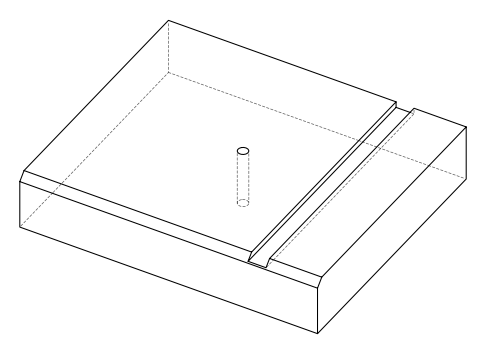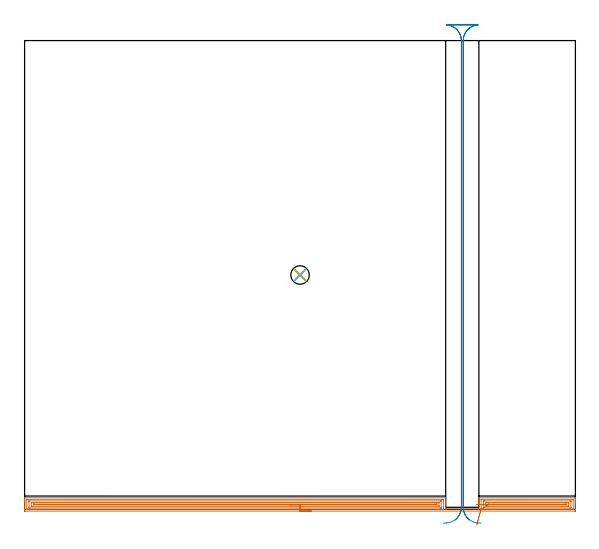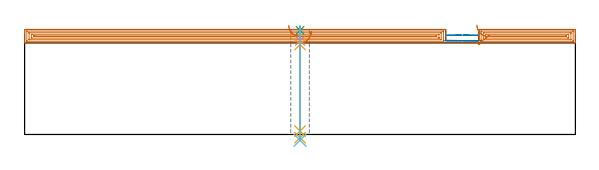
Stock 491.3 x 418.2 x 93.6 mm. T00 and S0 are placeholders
(PLAN: 6 operations, 5 tool changes, 23.8 min)
(1 AREA_MILL | FG_CHAMFER_SURFACE | UGT0205_001 | 19.09 min | 34756 mm3)
(2 MILL_RECTANGULAR_SLOT | SLOT_RECTANGULAR | UGT0201_006 | Follow Part, ap 7, ae 75% | 3.79 min | 121775 mm3)
(3 SPOT_DRILL | STEP1HOLE | NXT0321_9005460120000 | 0.03 min | 3 mm3)
(4 DRILL_BLIND_HOLE_INTO_CENTER | STEP1HOLE | NXT0301_038 | 0.05 min | 317 mm3)
(5 GUN_DRILL_THROUGH_HOLE | STEP1HOLE | UGT0307_002 | 0.46 min | 2348 mm3)
(6 SPADE_DRILL_TO_ENLARGE_THROUGH_HOLE | STEP1HOLE | UGT0306_007 | 0.4 min | 17291 mm3)
(TOOL UGT0205_001 | Chamfer Mill 20 x 3 x 45 deg. | D20 FL50 Z2)
(TOOL UGT0201_006 | End Mill 28 mm | D28 FL25 Z2)
(TOOL NXT0321_9005460120000 | NC Spot Drill, 142deg, 12mm, Carbide, Uncoated | D12 PA142 FL30 Z2)
(TOOL NXT0301_038 | Carbide Drill 6.7mm [860.1-0670-034A1-MM 2214] | D6.7 PA140 FL53 Z2)
(TOOL UGT0307_002 | Gun Drill 6 mm | D6 PA130 FL24 Z1)
(TOOL UGT0306_007 | Spade Drill 16.5mm | D16.5 PA132 FL10 Z2)
(OP 1 AREA_MILL)
G17 G21 G94 G90
T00 M6
G54
G17 G0 G90 X255.65 Y-1.5 S1061 M3
G43 Z103.6 H0
Z91.7
G94 G1 X255.612 Z90.828 F250.
X255.498 Z89.964
X255.309 Z89.112
X255.047 Z88.28
X254.713 Z87.474
X254.31 Z86.7
X253.841 Z85.964
X253.31 Z85.272
X252.721 Z84.629
X252.078 Z84.04
X251.386 Z83.508
X250.65 Z83.04
X249.876 Z82.637
X249.07 Z82.303
X248.238 Z82.041
X247.386 Z81.852
X246.522 Z81.738
X245.65 Z81.7
X0.63
X0.333 Y-1.497 Z81.702
X0.01 Y-1.492 Z81.706
X0. Y-1.165 Z82.033
Y7.126 Z90.321
Y8.544 Z91.741
Y8.91 Z92.105
Y9.641 Z92.84
Y9.91 Z93.109
X0.007 Y10.34 Z93.531
X0.01 Y10.397 Z93.588
X0.183 Y10.4 Z93.6
X375.314
X375.59 Y10.396 Z93.59
X375.6 Y10.302 Z93.497
Y4.949 Z88.148
Y0.4 Z83.6
X375.961
X376.126 Y0.406 Z83.593
X376.166 Y0.408 Z83.592
X376.208 Y0.4 Z83.6
X404.63
X404.676 Y0.407 Z83.593
X404.72 Y0.405 Z83.595
X404.815 Y0.403 Z83.597
X404.889
X405.2 Y0.402 Z83.598
Y5.342 Z88.536
Y6.093 Z89.292
Y6.234 Z89.432
Y10.212 Z93.41
X405.207 Y10.378 Z93.572
X405.21 Y10.396 Z93.59
X405.27 Y10.4 Z93.6
X491.117
X491.292 Y10.397 Z93.588
X491.294 Y10.39 Z93.581
X491.297 Y10.338 Z93.53
X491.3 Y9.909 Z93.109
Y9.641 Z92.84
Y8.91 Z92.105
Y7.652 Z90.849
Y6.234 Z89.43
Y-0.639 Z82.559
X491.298 Y-0.902 Z82.296
X491.293 Y-1.492 Z81.706
X491.263 Y-1.494 Z81.704
X490.67 Y-1.5 Z81.7
X245.65
Y-0.086 Z83.114
X2.343
X2.19 Y-0.084 Z83.116
X2.089 Y-0.082 Z83.118
X2.015 Y-0.079 Z83.121
X2.01 Y-0.068 Z83.132
X2.007 Y-0.01 Z83.19
X2.001 Y0.407 Z83.607
Y8.434 Z91.634
X2.008 Y8.91 Z92.11
X2.01 Y8.96 Z92.16
X2.02 Y8.979 Z92.179
X2.343 Y8.985 Z92.185
X372.631 Y8.986 Z92.186
X373.451 Y8.983 Z92.183
X373.525 Y8.981 Z92.181
X373.59 Y8.977 Z92.177
X373.595 Y8.91 Z92.11
X373.599 Y8.836 Z92.036
X373.601 Y0.807 Z84.007
X373.61 Y0.399 Z83.599
X373.632 Y0.19 Z83.39
X373.708 Y-0.076 Z83.124
X373.676 Y-0.079 Z83.121
X373.6 Y-0.084 Z83.116
X373.525 Y-0.085 Z83.115
X245.65 Y-0.086 Z83.114
Y1.328 Z84.528
X4.654 Y1.329 Z84.529
X4.207 Y1.331 Z84.531
X4.059 Y1.333 Z84.533
X4.014 Y1.335 Z84.535
X4.008 Y1.43 Z84.63
X4.004 Y1.567 Z84.767
X4.001 Y1.774 Z84.974
X4. Y1.981 Z85.181
X4.001 Y7.126 Z90.326
X4.002 Y7.33 Z90.53
X4.01 Y7.538 Z90.738
X4.02 Y7.565 Z90.765
X4.041 Y7.567 Z90.767
X4.096 Y7.569 Z90.769
X4.207 Y7.571 Z90.771
X370.842
X371.292 Y7.57 Z90.77
X371.52 Y7.566 Z90.766
X371.561 Y7.565 Z90.765
X371.59 Y7.554 Z90.754
X371.593 Y7.499 Z90.699
X371.599 Y7.263 Z90.463
Y1.774 Z84.974
X371.594 Y1.396 Z84.596
X371.59 Y1.35 Z84.55
X371.587 Y1.335 Z84.535
X371.557 Y1.334 Z84.534
X371.438 Y1.33 Z84.53
X371.289 Y1.329 Z84.529
X245.65 Y1.328 Z84.528
Y2.743 Z85.943
X6.813
X6.062 Y2.748 Z85.948
X6.02 Y2.75 Z85.95
X6.01 Y2.757 Z85.957
X6.007 Y2.782 Z85.982
X6.003 Y2.892 Z86.092
X6.001 Y3.112 Z86.312
X6. Y3.554 Z86.754
X6.001 Y5.786 Z88.986
X6.003 Y6.008 Z89.208
X6.007 Y6.118 Z89.318
X6.01 Y6.143 Z89.343
X6.022 Y6.15 Z89.35
X6.077 Y6.152 Z89.352
X6.89 Y6.157 Z89.357
X6.967
X369.131
X369.468 Y6.155 Z89.355
X369.551 Y6.153 Z89.353
X369.585 Y6.151 Z89.351
X369.59 Y6.125 Z89.325
X369.594 Y6.048 Z89.248
X369.599 Y5.69 Z88.89
Y3.015 Z86.215
X369.594 Y2.832 Z86.032
X369.59 Y2.767 Z85.967
X369.583 Y2.749 Z85.949
X369.564 Y2.748 Z85.948
X369.463 Y2.745 Z85.945
X369.054 Y2.743 Z85.943
X368.977
X245.65
Y4.157 Z87.357
X8.678 Y4.158 Z87.358
X8.074 Y4.161 Z87.361
X8.027 Y4.164 Z87.364
X8.01 Y4.171 Z87.371
X8.004 Y4.231 Z87.431
X8.003 Y4.45 Z87.65
X8.006 Y4.619 Z87.819
X8.01 Y4.703 Z87.903
X8.016 Y4.736 Z87.936
X8.091 Y4.738 Z87.938
X8.386 Y4.742 Z87.942
X8.678 Y4.743 Z87.943
X9.279
X366.972
X367.266 Y4.741 Z87.941
X367.558 Y4.737 Z87.937
X367.589 Y4.736 Z87.936
X367.593 Y4.709 Z87.909
X367.597 Y4.65 Z87.85
X367.599 Y4.561 Z87.761
Y4.45 Z87.65
X367.597 Y4.283 Z87.483
X367.593 Y4.2 Z87.4
X367.59 Y4.165 Z87.365
X367.554 Y4.163 Z87.363
X367.266 Y4.16 Z87.36
X366.665 Y4.157 Z87.357
X366.371
X245.65
X244.778 Z87.395
X243.913 Z87.509
X243.062 Z87.698
X242.23 Z87.96
X241.424 Z88.294
X240.65 Z88.697
X239.914 Z89.165
X239.222 Z89.696
X238.579 Z90.286
X237.99 Z90.929
X237.458 Z91.621
X236.99 Z92.357
X236.587 Z93.131
X236.253 Z93.937
X235.991 Z94.769
X235.802 Z95.62
X235.688 Z96.485
X235.65 Z97.357
G0 Z103.6
X403.361 Y-13.706
Z83.387
G1 X403.528 Y-13.096 Z82.786
X403.708 Y-12.438 Z82.242
X403.901 Y-11.737 Z81.76
X404.103 Y-10.998 Z81.344
X404.314 Y-10.226 Z80.995
X404.533 Y-9.429 Z80.718
X404.757 Y-8.611 Z80.514
X404.985 Y-7.779 Z80.384
X405.215 Y-6.939 Z80.33
X405.445 Y-6.098 Z80.353
X405.674 Y-5.262 Z80.451
X405.9 Y-4.437 Z80.624
X406.121 Y-3.63 Z80.872
X406.336 Y-2.847 Z81.191
X406.542 Y-2.094 Z81.579
X406.739 Y-1.376 Z82.035
X406.924 Y-0.7 Z82.553
X407.097 Y-0.069 Z83.131
X407.113 Y-0.01 Z83.19
X407.161 Y0.159 Z83.359
X407.186 Y0.309 Z83.509
X407.196 Y0.882 Z84.082
X407.199 Y1.188 Z84.388
X407.201 Y8.322 Z91.522
X407.209 Y8.91 Z92.11
X407.211 Y8.979 Z92.179
X407.354 Y8.983 Z92.183
X407.43 Y8.985 Z92.185
X488.957
X489.11 Y8.984 Z92.184
X489.211 Y8.982 Z92.182
X489.285 Y8.979 Z92.179
X489.29 Y8.968 Z92.168
X489.293 Y8.91 Z92.11
X489.299 Y8.493 Z91.693
Y0.465 Z83.665
X489.292 Y-0.01 Z83.19
X489.29 Y-0.06 Z83.14
X489.281 Y-0.079 Z83.121
X488.957 Y-0.086 Z83.114
X407.43
X407.277 Y-0.084 Z83.116
X407.176 Y-0.082 Z83.118
X407.102 Y-0.079 Z83.121
X407.097 Y-0.069 Z83.131
X409.22 Y1.334 Z84.534
X409.21 Y1.367 Z84.567
X409.205 Y1.492 Z84.692
X409.201 Y1.68 Z84.88
X409.2 Y1.774 Z84.974
Y7.22 Z90.42
X409.203 Y7.314 Z90.514
X409.21 Y7.502 Z90.702
X409.22 Y7.565 Z90.765
X409.24 Y7.567 Z90.767
X409.294 Y7.569 Z90.769
X409.742 Y7.571 Z90.771
X410.189
X486.646
X487.093 Y7.569 Z90.769
X487.241 Y7.567 Z90.767
X487.286 Y7.565 Z90.765
X487.292 Y7.47 Z90.67
X487.297 Y7.332 Z90.532
X487.299 Y7.126 Z90.326
X487.3 Y6.919 Z90.119
X487.299 Y1.774 Z84.974
X487.298 Y1.569 Z84.769
X487.29 Y1.362 Z84.562
X487.28 Y1.335 Z84.535
X487.259 Y1.332 Z84.532
X487.204 Y1.33 Z84.53
X487.093 Y1.329 Z84.529
X486.645 Y1.328 Z84.528
X409.741 Y1.329 Z84.529
X409.294 Y1.33 Z84.53
X409.232 Y1.333 Z84.533
X409.22 Y1.334 Z84.534
X411.22 Y2.749 Z85.949
X411.21 Y2.774 Z85.974
X411.201 Y3.44 Z86.64
X411.2 Y3.558 Z86.758
X411.201 Y5.342 Z88.542
X411.208 Y6.109 Z89.309
X411.219 Y6.151 Z89.351
X411.263 Y6.153 Z89.353
X411.364 Y6.155 Z89.355
X411.568 Y6.157 Z89.357
X411.977
X484.41
X485.223 Y6.152 Z89.352
X485.278 Y6.15 Z89.35
X485.29 Y6.143 Z89.343
X485.293 Y6.118 Z89.318
X485.297 Y6.008 Z89.208
X485.299 Y5.786 Z88.986
Y3.114 Z86.314
X485.297 Y2.892 Z86.092
X485.293 Y2.782 Z85.982
X485.29 Y2.757 Z85.957
X485.278 Y2.749 Z85.949
X485.223 Y2.747 Z85.947
X484.41 Y2.743 Z85.943
X484.333
X411.534
X411.35 Y2.745 Z85.945
X411.22 Y2.749 Z85.949
X413.214 Y4.164 Z87.364
X413.21 Y4.194 Z87.394
X413.206 Y4.262 Z87.462
X413.205 Y4.45 Z87.65
X413.21 Y4.725 Z87.925
X413.479 Y4.736 Z87.936
X413.766 Y4.739 Z87.939
X414.367 Y4.743 Z87.943
X414.66
X482.622 Y4.742 Z87.942
X483.226 Y4.739 Z87.939
X483.273 Y4.736 Z87.936
X483.29 Y4.729 Z87.929
X483.296 Y4.669 Z87.869
X483.297 Y4.45 Z87.65
X483.294 Y4.281 Z87.481
X483.29 Y4.197 Z87.397
X483.284 Y4.164 Z87.364
X483.209 Y4.162 Z87.362
X482.914 Y4.158 Z87.358
X482.622 Y4.157 Z87.357
X482.021
X413.766
X413.472 Y4.159 Z87.359
X413.276 Y4.162 Z87.362
X413.214 Y4.164 Z87.364
X412.344 Y4.189 Z87.427
X411.483 Y4.213 Z87.565
X410.637 Y4.238 Z87.779
X409.814 Y4.261 Z88.065
X409.018 Y4.284 Z88.422
X408.256 Y4.306 Z88.846
X407.535 Y4.327 Z89.336
X406.858 Y4.346 Z89.887
X406.232 Y4.364 Z90.494
X405.662 Y4.381 Z91.154
X405.151 Y4.395 Z91.861
X404.704 Y4.408 Z92.61
X404.324 Y4.419 Z93.395
X404.013 Y4.428 Z94.21
X403.775 Y4.435 Z95.05
X403.611 Y4.439 Z95.906
X403.522 Y4.442 Z96.774
X403.509 Z97.646
G0 Z103.6
M5
M2
(OP 2 MILL_RECTANGULAR_SLOT)
G17 G21 G94 G90
T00 M6
G54
G17 G0 G90 X396.405 Y-9.398 S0 M3
G43 Z103.6 H0
Z88.6
G94 G1 X394.476 Y-7.1 F250.
G2 X391.2 Y1.9 R14. F500.
G1 Y418.2
G2 X404.284 Y432.17 R14.
G1 Y432.2
X376.516
Y432.17
G2 X389.6 Y418.2 R14.
G1 Y1.9
G2 X386.324 Y-7.1 R14.
G1 X384.395 Y-9.398 F250.
G0 Z103.6
X407.261 Y-12.269
Z83.6
G1 X404.267 Y-12.069
G2 X391.2 Y1.9 R14. F500.
G1 Y418.2
G2 X404.284 Y432.17 R14.
G1 Y432.2
X376.516
Y432.17
G2 X389.6 Y418.2 R14.
G1 Y1.9
G2 X376.533 Y-12.069 R14.
G1 X373.539 Y-12.269 F250.
G0 Z103.6
M5
M2
(OP 3 SPOT_DRILL)
G17 G21 G94 G90
T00 M6
G54
G17 G0 G90 X245.7 Y209.1 S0 M3
G43 Z103.6 H0
G94 G81 G98 Z92.89 F250. R96.6
G80
M5
M2
(OP 4 DRILL_BLIND_HOLE_INTO_CENTER)
G17 G21 G94 G90
T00 M6
G54
G17 G0 G90 X245.7 Y209.1 S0 M3
G43 Z103.6 H1
G94 G81 G98 Z83.55 F250. R95.6
G80
M5
M2
(OP 5 GUN_DRILL_THROUGH_HOLE)
G17 G21 G94 G90
T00 M6
G54
G17 G0 G90 X245.7 Y209.1 M8
G43 Z103.6 H0
Z93.304
S716 M3
G94 G1 Z80.243 F125. M26
G4 X.084
Z3. F250.
G4 X.084
Z-2.899 F125.
G4 X.084
M5
M9
G0 Z93.304
Z103.6
M2
(OP 6 SPADE_DRILL_TO_ENLARGE_THROUGH_HOLE)
G17 G21 G94 G90
T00 M6
G54
G17 G0 G90 X245.7 Y209.1 S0 M3
G43 Z103.6 H0
G94 G73 G98 Z-5.173 F250. Q16.462 R95.6
G80
M5
M2
